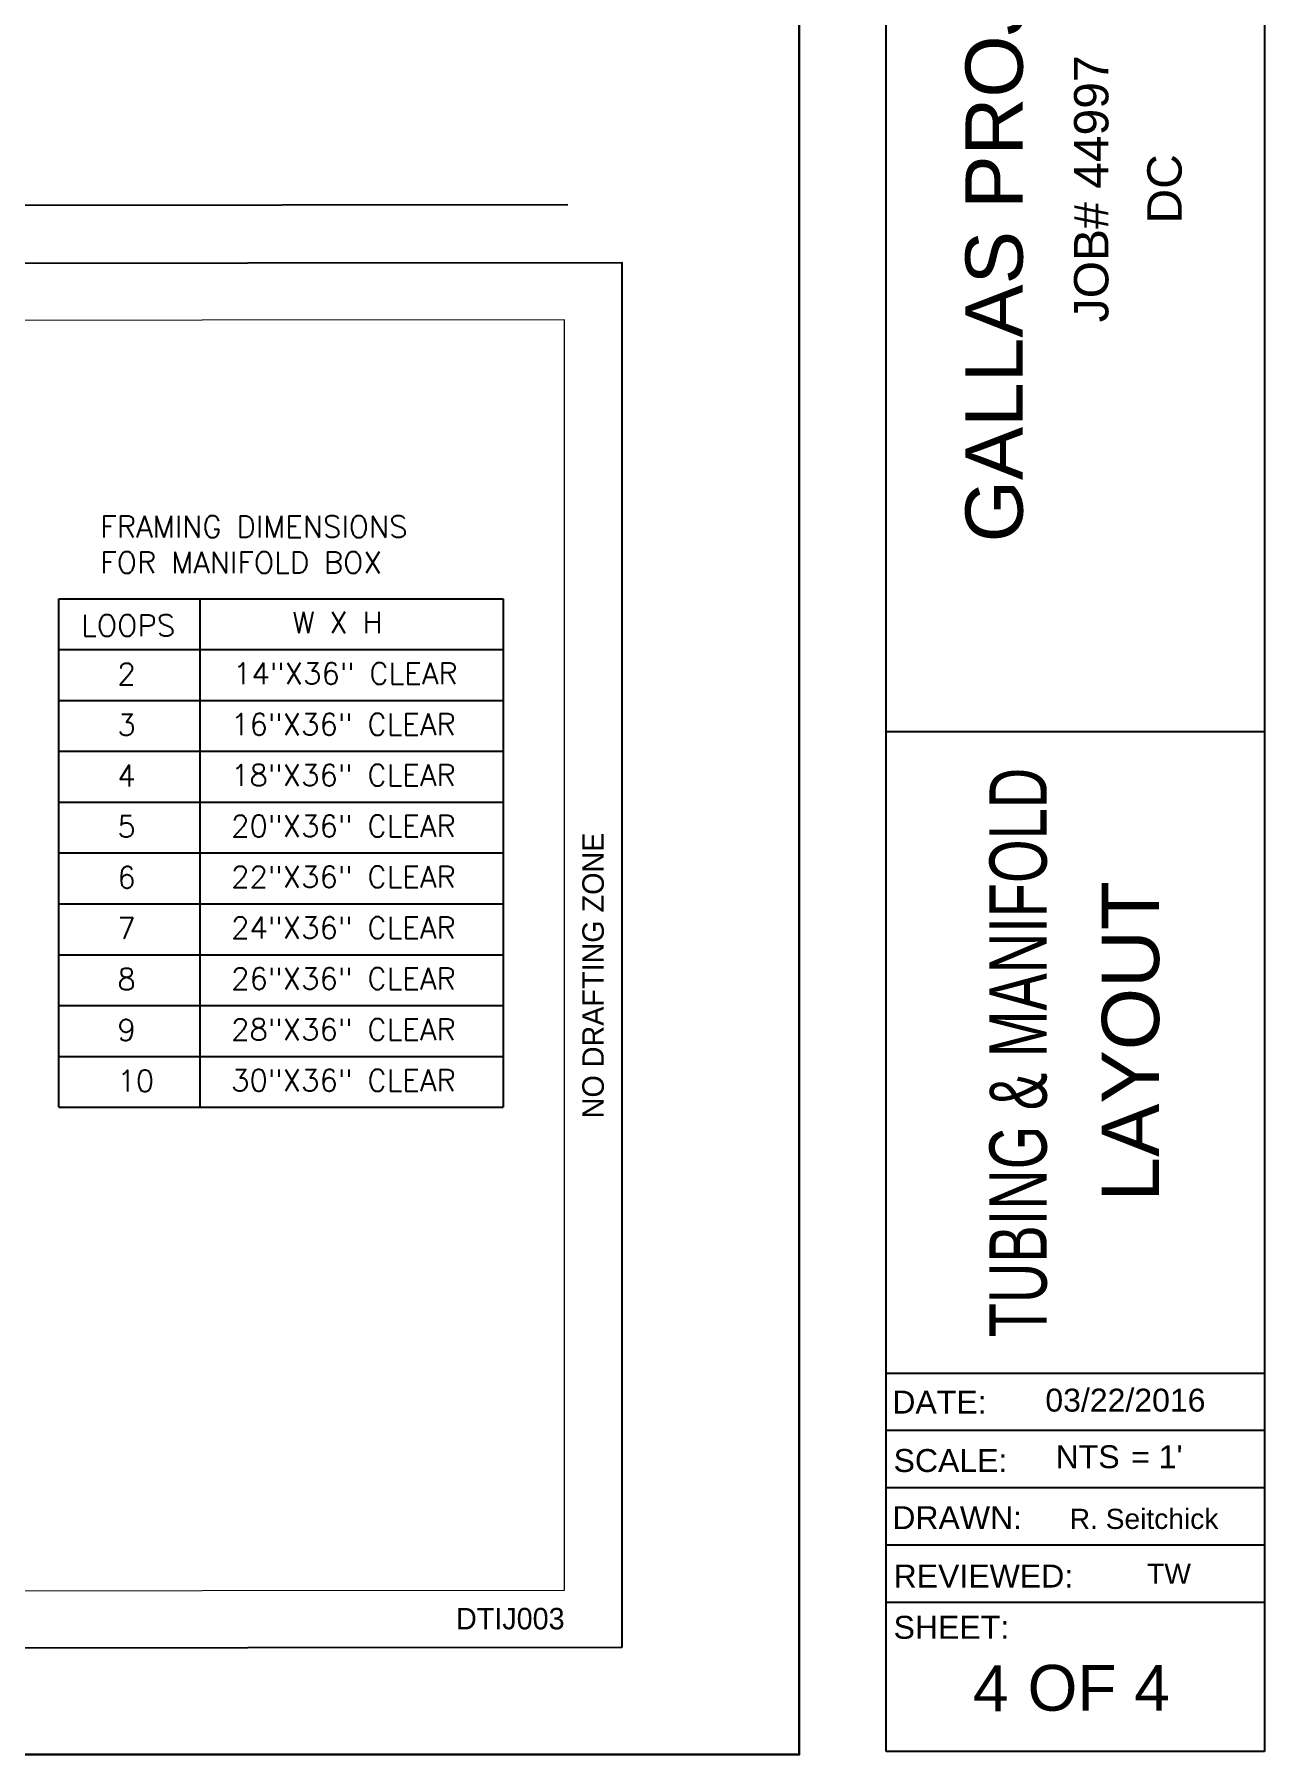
# Paper-space layout 'M&T INST' of a CAD drawing. Header units: inches. Extents: x 0.2 to 34.4, y 0.5 to 23.
# Drawn here: x 27.64 to 34.35, y 0.5 to 9.88 of the extents above; entities that cross this region are included whole.
import ezdxf
from ezdxf.enums import TextEntityAlignment as Align

# ---------------------------------------------------------------- set-up
doc = ezdxf.new("R2010")
doc.units = ezdxf.units.IN
doc.header["$MEASUREMENT"] = 0
doc.layers.add('B_Dimensions', color=5, linetype='Continuous', lineweight=13)
for name, color, linetype in [('D_DTTXT', 7, 'Continuous'), ('D_LABEL', 255, 'Continuous'), ('Title Block', 7, 'Continuous')]:
    doc.layers.add(name, color=color, linetype=linetype)
doc.styles.add('BANK', font='bgothl.ttf')
doc.styles.add('SIMPLEX', font='simplex.shx', dxfattribs={"height": 0.09375})
doc.styles.get("Standard").update_dxf_attribs({"font": 'arial.ttf'})

# ---------------------------------------------------------------- blocks, each defined once
blk = doc.blocks.new('MULTI MANIFOLD')
at = {"layer": 'B_Dimensions', "color": 0}
blk.add_lwpolyline([(-7.91247, -5.94031), (7.91247, -5.92497), (7.91247, -0.38053), (-7.91247, -0.39587)], close=True, dxfattribs=at)
at = {"layer": 'D_DTTXT'}
for p, q in [((5.70456, -3.81756), (5.70456, -1.59813)), ((5.70456, -1.59813), (7.64417, -1.59813)), ((6.32041, -1.59813), (6.32041, -3.81756)), ((7.64417, -1.59813), (7.64417, -3.81756)), ((5.70456, -1.82007), (7.64417, -1.82007)), ((5.70456, -2.04201), (7.64417, -2.04201)), ((5.70456, -2.26396), (7.64417, -2.26396)), ((5.70456, -2.4859), (7.64417, -2.4859)), ((5.70456, -2.70784), (7.64417, -2.70784)), ((5.70456, -2.92979), (7.64417, -2.92979)), ((5.70456, -3.15173), (7.64417, -3.15173)), ((5.70456, -3.37367), (7.64417, -3.37367)), ((5.70456, -3.59562), (7.64417, -3.59562)), ((5.70456, -3.81756), (7.64417, -3.81756))]:
    blk.add_line(p, q, dxfattribs=at)
at = {"layer": 'D_LABEL', "color": 0}
blk.add_line((-7.912, 0.10706), (7.9264, 0.1224), dxfattribs=at)
at = {"layer": 'Defpoints'}
blk.add_lwpolyline([(8.16247, -6.17497), (-8.16247, -6.19031), (-8.16247, -0.14587), (8.16247, -0.13053)], close=True, dxfattribs=at)
at = {"layer": 'D_DTTXT', "lineweight": 20, "char_height": 0.09375, "attachment_point": 1, "style": 'SIMPLEX'}
for s, insert, width in [('FRAMING DIMENSIONS\\PFOR MANIFOLD BOX', (5.88521, -1.23687), 2.2913226), ('LOOPS', (5.80244, -1.66841), 5.2204748), ('W X H', (6.72451, -1.655), 5.2204748)]:
    blk.add_mtext(s, dxfattribs=dict(at, insert=insert, width=width))
at = {"layer": 'D_DTTXT', "char_height": 0.09375, "width": 5.2204748, "attachment_point": 1, "style": 'SIMPLEX'}
for s, insert in [('2', (5.96013, -1.87974)), ('14"X36" CLEAR', (6.46542, -1.87751)), ('3', (5.96013, -2.10169)), ('16"X36" CLEAR', (6.45672, -2.09945)), ('4', (5.96013, -2.32363)), ('18"X36" CLEAR', (6.45672, -2.32139)), ('5', (5.96013, -2.54557)), ('20"X36" CLEAR', (6.45672, -2.54334)), ('6', (5.96013, -2.76752)), ('22"X36" CLEAR', (6.45672, -2.76528)), ('7', (5.96013, -2.98946)), ('24"X36" CLEAR', (6.45672, -2.98722)), ('8', (5.96013, -3.21141)), ('26"X36" CLEAR', (6.45672, -3.20917)), ('9', (5.96013, -3.43335)), ('28"X36" CLEAR', (6.45672, -3.43111)), ('10', (5.96013, -3.65529)), ('30"X36" CLEAR', (6.45672, -3.65305))]:
    blk.add_mtext(s, dxfattribs=dict(at, insert=insert))
at = {"layer": 'Defpoints', "insert": (8.03747, -3.24233), "char_height": 0.09375, "attachment_point": 5, "rotation": 90, "style": 'BANK'}
blk.add_mtext('NO DRAFTING ZONE', dxfattribs=at)
at = {"layer": 'Defpoints', "insert": (7.91247, -6.04997), "char_height": 0.09375, "attachment_point": 6, "style": 'BANK'}
blk.add_mtext('DTIJ003', dxfattribs=at)
blk = doc.blocks.new('WB Title Block')
for p, q in [((32.2868, 0.5173), (32.2868, 23)), ((34.3515, 23), (34.3515, 0.5173)), ((34.3515, 6.0798), (32.2868, 6.0798)), ((34.3515, 2.5798), (32.2868, 2.5798)), ((34.3515, 2.2673), (32.2868, 2.2673)), ((34.3515, 1.9548), (32.2868, 1.9548)), ((34.3515, 1.6423), (32.2868, 1.6423)), ((34.3515, 1.3298), (32.2868, 1.3298)), ((34.3515, 0.5173), (32.2868, 0.5173))]:
    blk.add_line(p, q)
at = {"lineweight": 30}
blk.add_lwpolyline([(0.1875, 0.5), (31.8125, 0.5), (31.8125, 23), (0.1875, 23)], close=True, dxfattribs=at)
blk.add_text('LAYOUT', height=0.3125, rotation=90).set_placement((33.7758, 3.5176))
for s, height, p in [('DATE:', 0.125, (32.3201, 2.3604)), ('SCALE:', 0.125, (32.327, 2.0418)), ("= 1'", 0.125, (33.6232, 2.0624)), ('DRAWN:', 0.125, (32.3201, 1.73)), ('REVIEWED:', 0.125, (32.327, 1.4114)), ('SHEET:', 0.125, (32.327, 1.132)), ('OF 4', 0.25, (33.0582, 0.7394))]:
    blk.add_text(s, height=height).set_placement(p)
at = {"attachment_point": 5, "rotation": 90}
for s, width, insert, char_height in [('GALLAS PROJECT', 5.942633, (32.8777, 9.0415), 0.3125), ('JOB# 44997', 3.704608, (33.4067, 9.0415), 0.1875), ('DC', 3.704608, (33.8064, 9.0415), 0.1875)]:
    blk.add_mtext_dynamic_manual_height_columns(s, width=width, gutter_width=30, heights=[0], dxfattribs=dict(at, insert=insert, char_height=char_height))
blk.add_attdef('PANEL/TUBING', text='', height=0.3125, rotation=90).set_placement((33.0064, 4.3298), align=Align.MIDDLE_CENTER)
for tag, height, p in [('DATE', 0.125, (33.592, 2.4336)), ('1/4"', 0.125, (33.386, 2.1249)), ('DESIGNER', 0.125, (33.6937, 1.786)), ('REVIEWED', 0.125, (33.8301, 1.4867)), ('1', 0.25, (32.8576, 0.8617))]:
    blk.add_attdef(tag, text='', height=height).set_placement(p, align=Align.MIDDLE_CENTER)

psp = doc.layouts.new('M&T INST')

# ---------------------------------------------------------------- linework, layer by layer
at = {"layer": 'Title Block', "lineweight": 30}
psp.add_lwpolyline([(0.1875, 0.5), (31.8125, 0.5), (31.8125, 23), (0.1875, 23)], close=True, dxfattribs=at)

# ---------------------------------------------------------------- block references
at = {"layer": 'Title Block'}
ref = psp.add_blockref('WB Title Block', (0, 0), dxfattribs=at)
ref.add_attrib('PANEL/TUBING', 'TUBING & MANIFOLD', dxfattribs={"layer": '0', "height": 0.3125, "rotation": 90, "width": 0.7}).set_placement((33.0064, 4.3298), align=Align.MIDDLE_CENTER)
ref.add_attrib('DATE', '03/22/2016', dxfattribs={"layer": '0', "height": 0.125}).set_placement((33.592, 2.4336), align=Align.MIDDLE_CENTER)
ref.add_attrib('1', '4', dxfattribs={"layer": '0', "height": 0.25}).set_placement((32.8576, 0.8617), align=Align.MIDDLE_CENTER)
ref.add_attrib('DESIGNER', 'R. Seitchick', dxfattribs={"layer": '0', "height": 0.11}).set_placement((33.6937, 1.786), align=Align.MIDDLE_CENTER)
ref.add_attrib('REVIEWED', 'TW', dxfattribs={"layer": '0', "height": 0.11}).set_placement((33.8301, 1.4867), align=Align.MIDDLE_CENTER)
ref.add_attrib('1/4"', 'NTS', dxfattribs={"layer": '0', "height": 0.125}).set_placement((33.386, 2.1249), align=Align.MIDDLE_CENTER)
at = {"layer": 'Title Block', "xscale": 1.25, "yscale": 1.25, "zscale": 1.25}
psp.add_blockref('MULTI MANIFOLD', (20.6412, 8.8033), dxfattribs=at)

doc.saveas('drawing.dxf')
